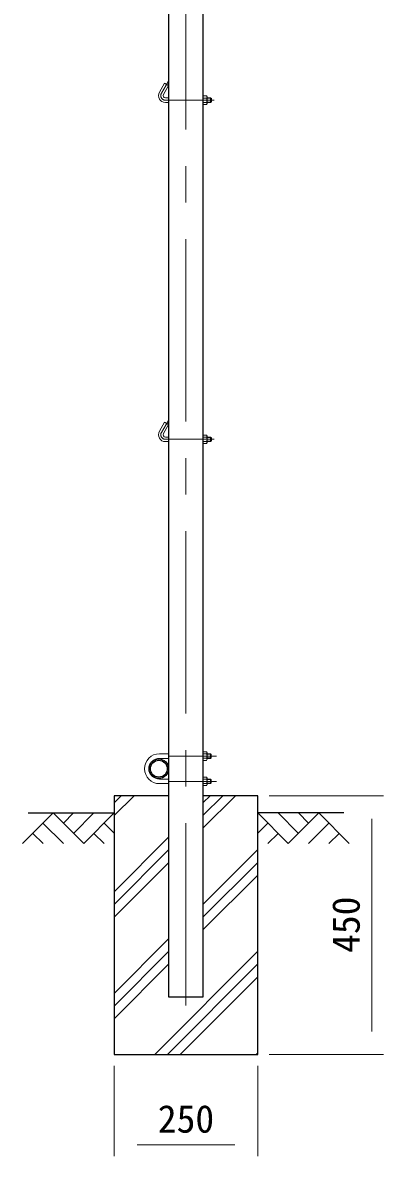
# Model space of a CAD drawing. Units: millimetres, scale not verified. Extents: x -4200 to 4200, y -2970 to 2970.
# Drawn here: x -178 to 451, y -1167 to 805 of the extents above; entities that cross this region are included whole.
import ezdxf
from ezdxf.enums import TextEntityAlignment as Align

# ---------------------------------------------------------------- set-up
doc = ezdxf.new("R2010")
doc.units = ezdxf.units.MM
doc.header["$LTSCALE"] = 10
doc.linetypes.add('USER1', pattern=[50.8, 31.75, -6.35, 6.35, -6.35])
for name, color, linetype, lineweight in [('0-0_D-STR1', 1, 'Continuous', 25), ('0-2_D-STR3', 3, 'Continuous', 13), ('0-3_D-BMK', 2, 'USER1', 13), ('0-4_D-STR-DIM', 7, 'Continuous', 13), ('0-7_D-DCR-HCH', 7, 'Continuous', 13), ('0-8_D-STR4', 7, 'Continuous', 25), ('0-9_D-BGD', 7, 'Continuous', 25)]:
    doc.layers.add(name, color=color, linetype=linetype, lineweight=lineweight)
doc.styles.add('ＭＳ ゴシック', font='')
doc.styles.get('ＭＳ ゴシック').set_extended_font_data('MS Gothic')

msp = doc.modelspace()

# ---------------------------------------------------------------- linework, layer by layer
at = {"layer": '0-0_D-STR1'}
msp.add_lwpolyline([(76.28, 1299.81), (76.28, -890), (136.78, -890), (136.78, 1299.81)], dxfattribs=at)
for radius in [17, 14.7]:
    msp.add_circle((59.28, -493), radius, dxfattribs=at)
at = {"layer": '0-2_D-STR3'}
for p, q in [((69.35, 699.59), (60.35, 684)), ((76.28, 695.59), (67.28, 680)), ((76.28, 695.59), (69.35, 699.59)), ((70.74, 674), (76.28, 674)), ((136.78, 677.5), (136.78, 662.5)), ((136.78, 677.5), (142.58, 677.5)), ((142.58, 673.75), (136.78, 673.75)), ((143.28, 675.92), (143.28, 664.35)), ((143.28, 674), (149.54, 674)), ((143.28, 673.3), (150.24, 673.3)), ((149.54, 674), (149.54, 666)), ((150.74, 672.8), (149.54, 674)), ((150.74, 672.8), (150.74, 667.2)), ((150.74, 672.8), (150.74, 667.2)), ((70.74, 666), (76.28, 666)), ((142.58, 666.25), (136.78, 666.25)), ((136.78, 662.5), (142.58, 662.5)), ((143.28, 666.7), (150.24, 666.7)), ((143.28, 666), (149.54, 666)), ((149.54, 666), (150.74, 667.2)), ((69.35, 109.59), (60.35, 94)), ((76.28, 105.59), (67.28, 90)), ((76.28, 105.59), (69.35, 109.59)), ((70.74, 84), (76.28, 84)), ((136.78, 87.5), (136.78, 72.5)), ((136.78, 87.5), (142.58, 87.5)), ((142.58, 83.75), (136.78, 83.75)), ((143.28, 85.92), (143.28, 74.35)), ((143.28, 84), (149.54, 84)), ((143.28, 83.3), (150.24, 83.3)), ((149.54, 84), (149.54, 76)), ((150.74, 82.8), (149.54, 84)), ((150.74, 82.8), (150.74, 77.2)), ((150.74, 82.8), (150.74, 77.2)), ((70.74, 76), (76.28, 76)), ((142.58, 76.25), (136.78, 76.25)), ((136.78, 72.5), (142.58, 72.5)), ((143.28, 76.7), (150.24, 76.7)), ((143.28, 76), (149.54, 76)), ((149.54, 76), (150.74, 77.2)), ((60.28, -467), (76.28, -467)), ((136.78, -463.5), (142.58, -463.5)), ((142.58, -467.25), (136.78, -467.25)), ((143.28, -465.08), (143.28, -476.65)), ((143.28, -467), (149.08, -467)), ((143.28, -467.7), (149.78, -467.7)), ((149.08, -467), (150.28, -468.2)), ((149.08, -475), (149.08, -467)), ((150.28, -473.8), (150.28, -468.2)), ((60.28, -475), (76.28, -475)), ((142.58, -474.75), (136.78, -474.75)), ((143.28, -474.3), (149.78, -474.3)), ((143.28, -475), (149.08, -475)), ((150.28, -473.8), (149.08, -475)), ((60.28, -511), (76.28, -511)), ((136.78, -522.5), (136.78, -507.5)), ((136.78, -507.5), (142.58, -507.5)), ((142.58, -511.25), (136.78, -511.25)), ((143.28, -520.92), (143.28, -509.35)), ((143.28, -511), (149.08, -511)), ((143.28, -511.7), (149.78, -511.7)), ((149.08, -511), (150.28, -512.2)), ((150.28, -517.8), (150.28, -512.2)), ((60.28, -519), (76.28, -519)), ((142.58, -518.75), (136.78, -518.75)), ((136.78, -522.5), (142.58, -522.5)), ((143.28, -518.3), (149.78, -518.3)), ((143.28, -519), (149.08, -519))]:
    msp.add_line(p, q, dxfattribs=at)
for points in [[(136.78, -463.5), (136.78, -478.5), (142.58, -478.5)], [(150.28, -517.8), (149.08, -519), (149.08, -511)]]:
    msp.add_lwpolyline(points, dxfattribs=at)
for centre, radius, start, end in [((70.74, 678), 12, 150, 270), ((70.74, 678), 4, 150, 270), ((132.88, 670), 10.39, 338.85295, 21.14705), ((140.48, 675.62), 2.81, 318.21899, 41.78101), ((140.42, 664.37), 2.86, 319.0514, 40.9486), ((70.74, 88), 12, 150, 270), ((70.74, 88), 4, 150, 270), ((132.88, 80), 10.39, 338.85295, 21.14705), ((140.48, 85.62), 2.81, 318.21899, 41.78101), ((140.42, 74.37), 2.86, 319.0514, 40.9486), ((60.28, -493), 26, 90, 270), ((132.88, -471), 10.39, 338.85295, 21.14705), ((140.48, -465.38), 2.81, 318.21899, 41.78101), ((60.28, -493), 18, 90, 270), ((140.42, -476.63), 2.86, 319.0514, 40.9486), ((132.88, -515), 10.39, 338.85295, 21.14705), ((140.42, -509.38), 2.86, 319.0514, 40.9486), ((140.48, -520.63), 2.81, 318.21899, 41.78101)]:
    msp.add_arc(centre, radius, start, end, dxfattribs=at)
at = {"layer": '0-3_D-BMK'}
for p, q in [((106.53, -905), (106.53, 1340)), ((75.92, 702.96), (63.81, 682)), ((70.74, 670), (155.63, 670)), ((75.92, 112.96), (63.81, 92)), ((70.74, 80), (155.63, 80)), ((76.28, -471), (159.87, -471)), ((76.28, -515), (159.87, -515))]:
    msp.add_line(p, q, dxfattribs=at)
for centre in [(70.74, 678), (70.74, 88)]:
    msp.add_arc(centre, 8, 150, 270, dxfattribs=at)
at = {"layer": '0-4_D-STR-DIM'}
for p, q in [((251.53, -540), (450.54, -540)), ((430.54, -950), (430.54, -580)), ((251.53, -990), (450.54, -990)), ((-18.47, -1010), (-18.47, -1167.32)), ((231.53, -1010), (231.53, -1167.32)), ((21.53, -1147.32), (191.53, -1147.32))]:
    msp.add_line(p, q, dxfattribs=at)
at = {"layer": '0-7_D-DCR-HCH'}
for p, q in [((-18.47, -574.46), (15.99, -540)), ((-18.47, -552.36), (-6.11, -540)), ((136.78, -595.99), (192.77, -540)), ((136.78, -573.89), (170.67, -540)), ((136.78, -551.79), (148.57, -540)), ((-124.9, -570), (-178.11, -623.21)), ((-124.9, -570), (-71.68, -623.21)), ((-107.16, -587.74), (-89.42, -570)), ((-89.42, -605.47), (-53.95, -570)), ((-71.68, -623.21), (-18.47, -570)), ((284.74, -623.21), (231.53, -570)), ((302.48, -605.47), (267, -570)), ((337.95, -570), (284.74, -623.21)), ((320.31, -587.83), (302.48, -570)), ((337.95, -570), (391.16, -623.21)), ((-142.63, -587.74), (-107, -623.21)), ((-36.21, -587.74), (-18.47, -605.39)), ((249.27, -587.74), (231.53, -605.39)), ((355.69, -587.74), (320.05, -623.21)), ((-160.37, -605.47), (-142.55, -623.21)), ((-53.95, -605.47), (-36.13, -623.21)), ((267, -605.47), (249.18, -623.21)), ((373.43, -605.47), (355.61, -623.21)), ((-18.47, -707.04), (76.28, -612.29)), ((-18.47, -729.14), (76.28, -634.39)), ((136.78, -728.57), (231.53, -633.82)), ((-18.47, -751.24), (76.28, -656.49)), ((136.78, -750.67), (231.53, -655.92)), ((136.78, -772.77), (231.53, -678.02)), ((-18.47, -883.82), (76.28, -789.07)), ((-18.47, -905.92), (76.28, -811.17)), ((52.13, -990), (231.53, -810.6)), ((-18.47, -928.02), (76.28, -833.27)), ((74.22, -990), (231.53, -832.7)), ((96.32, -990), (231.53, -854.79)), ((228.9, -990), (231.53, -987.37))]:
    msp.add_line(p, q, dxfattribs=at)
at = {"layer": '0-8_D-STR4'}
msp.add_line((231.53, -540), (136.78, -540), dxfattribs=at)
msp.add_lwpolyline([(76.28, -540), (-18.47, -540), (-18.47, -990), (231.53, -990), (231.53, -540)], dxfattribs=at)
at = {"layer": '0-9_D-BGD'}
for p, q in [((-168.47, -570), (-18.47, -570)), ((381.53, -570), (231.53, -570))]:
    msp.add_line(p, q, dxfattribs=at)

# ---------------------------------------------------------------- texts
at = {"layer": '0-4_D-STR-DIM', "style": 'ＭＳ ゴシック'}
msp.add_text('450', height=48.09, rotation=90, dxfattribs=at).set_placement((423.79, -813.5), align=Align.BOTTOM_LEFT)
msp.add_text('250', height=48.09, dxfattribs=at).set_placement((57.53, -1140.57), align=Align.BOTTOM_LEFT)

doc.saveas('drawing.dxf')
